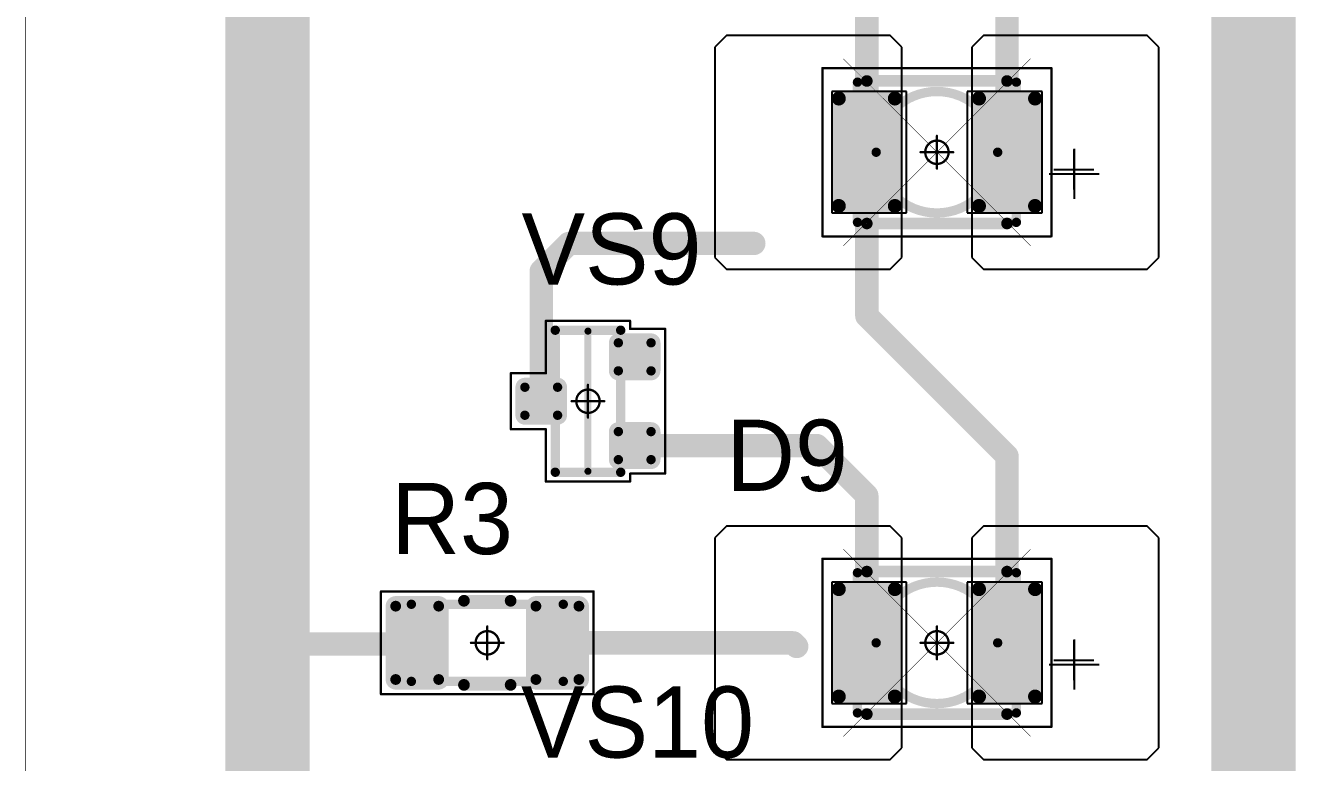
# Model space of a CAD drawing. Header units: millimetres. Extents: x 0 to 395, y 0 to 190.
# Drawn here: x 0 to 27.17, y 74.96 to 90.74 of the extents above; entities that cross this region are included whole.
import ezdxf

# ---------------------------------------------------------------- set-up
doc = ezdxf.new("R2010")
doc.units = ezdxf.units.MM
for name, color, linetype in [('Mechanical13', 56, 'Continuous'), ('Mechanical15', 56, 'Continuous'), ('Mechanical3', 76, 'Continuous'), ('Mechanical5', 56, 'Continuous'), ('TopLayer', 1, 'Continuous'), ('TopOverlay', 2, 'Continuous'), ('TopPaste', 8, 'Continuous'), ('TopSolder', 216, 'Continuous')]:
    doc.layers.add(name, color=color, linetype=linetype)

# ---------------------------------------------------------------- blocks, each defined once
blk = doc.blocks.new('SOT23_1175')
at = {"layer": 'Mechanical13', "const_width": 0.2}
for points in [[(0.7, 1.52), (-0.7, 1.52)], [(-0.7, 1.52), (-0.7, -1.52)], [(0.7, 1.52), (0.7, -1.52)], [(0.7, -1.52), (-0.7, -1.52)]]:
    blk.add_lwpolyline(points, dxfattribs=at)
at = {"layer": 'Mechanical13', "const_width": 0.1}
for points in [[(-0.75, 1.52, 1), (-0.65, 1.52, 1)], [(-0.75, 1.52, 1), (-0.65, 1.52, 1)], [(0.65, 1.52, 1), (0.75, 1.52, 1)], [(0.65, 1.52, 1), (0.75, 1.52, 1)], [(-0.75, -1.52, 1), (-0.65, -1.52, 1)], [(-0.75, -1.52, 1), (-0.65, -1.52, 1)], [(0.65, -1.52, 1), (0.75, -1.52, 1)], [(0.65, -1.52, 1), (0.75, -1.52, 1)]]:
    blk.add_lwpolyline(points, format="xyb", close=True, dxfattribs=at)
at = {"layer": 'Mechanical15', "const_width": 0.05}
for points in [[(-0.9, 1.72), (-0.9, 1.55)], [(0.9, 1.72), (-0.9, 1.72)], [(0.9, 1.72), (0.9, 0.6)], [(-1.65, 1.55), (-1.65, -1.55)], [(-0.9, 1.55), (-1.65, 1.55)], [(1.65, 0.6), (0.9, 0.6)], [(1.65, 0.6), (1.65, -0.6)], [(0, 0.35), (0, -0.35)], [(0.35, 0), (-0.35, 0)], [(1.65, -0.6), (0.9, -0.6)], [(0.9, -0.6), (0.9, -1.72)], [(-0.9, -1.55), (-1.65, -1.55)], [(-0.9, -1.55), (-0.9, -1.72)], [(0.9, -1.72), (-0.9, -1.72)]]:
    blk.add_lwpolyline(points, dxfattribs=at)
at = {"layer": 'Mechanical15'}
for points, const_width in [([(-0.913, 1.72, 1), (-0.888, 1.72, 1)], 0.025), ([(-0.913, 1.72, 1), (-0.888, 1.72, 1)], 0.025), ([(0.888, 1.72, 1), (0.913, 1.72, 1)], 0.025), ([(0.888, 1.72, 1), (0.913, 1.72, 1)], 0.025), ([(-1.662, 1.55, 1), (-1.637, 1.55, 1)], 0.025), ([(-1.662, 1.55, 1), (-1.637, 1.55, 1)], 0.025), ([(-0.913, 1.55, 1), (-0.888, 1.55, 1)], 0.025), ([(-0.913, 1.55, 1), (-0.888, 1.55, 1)], 0.025), ([(0.888, 0.6, 1), (0.913, 0.6, 1)], 0.025), ([(0.888, 0.6, 1), (0.913, 0.6, 1)], 0.025), ([(1.637, 0.6, 1), (1.662, 0.6, 1)], 0.025), ([(1.637, 0.6, 1), (1.662, 0.6, 1)], 0.025), ([(0.25, 0, 1), (-0.25, 0, 1)], 0.05), ([(-0.012, 0.35, 1), (0.012, 0.35, 1)], 0.025), ([(-0.362, 0, 1), (-0.337, 0, 1)], 0.025), ([(-0.262, 0, 1), (-0.238, 0, 1)], 0.025), ([(0.238, 0, 1), (0.262, 0, 1)], 0.025), ([(0.337, 0, 1), (0.362, 0, 1)], 0.025), ([(-0.012, -0.35, 1), (0.012, -0.35, 1)], 0.025), ([(0.888, -0.6, 1), (0.913, -0.6, 1)], 0.025), ([(0.888, -0.6, 1), (0.913, -0.6, 1)], 0.025), ([(1.637, -0.6, 1), (1.662, -0.6, 1)], 0.025), ([(1.637, -0.6, 1), (1.662, -0.6, 1)], 0.025), ([(-1.662, -1.55, 1), (-1.637, -1.55, 1)], 0.025), ([(-1.662, -1.55, 1), (-1.637, -1.55, 1)], 0.025), ([(-0.913, -1.55, 1), (-0.888, -1.55, 1)], 0.025), ([(-0.913, -1.55, 1), (-0.888, -1.55, 1)], 0.025), ([(-0.913, -1.72, 1), (-0.888, -1.72, 1)], 0.025), ([(-0.913, -1.72, 1), (-0.888, -1.72, 1)], 0.025), ([(0.888, -1.72, 1), (0.913, -1.72, 1)], 0.025), ([(0.888, -1.72, 1), (0.913, -1.72, 1)], 0.025)]:
    blk.add_lwpolyline(points, format="xyb", close=True, dxfattribs=dict(at, const_width=const_width))
at = {"layer": 'TopLayer', "const_width": 0.1}
for points in [[(-1.4, 1.25, 1), (-1.3, 1.25, 1)], [(-0.7, 1.25, 1), (-0.6, 1.25, 1)], [(-1.4, 0.65, 1), (-1.3, 0.65, 1)], [(-0.7, 0.65, 1), (-0.6, 0.65, 1)], [(0.6, 0.3, 1), (0.7, 0.3, 1)], [(1.3, 0.3, 1), (1.4, 0.3, 1)], [(0.6, -0.3, 1), (0.7, -0.3, 1)], [(1.3, -0.3, 1), (1.4, -0.3, 1)], [(-1.4, -0.65, 1), (-1.3, -0.65, 1)], [(-0.7, -0.65, 1), (-0.6, -0.65, 1)], [(-1.4, -1.25, 1), (-1.3, -1.25, 1)], [(-0.7, -1.25, 1), (-0.6, -1.25, 1)]]:
    blk.add_lwpolyline(points, format="xyb", close=True, dxfattribs=at)
at = {"layer": 'TopLayer'}
for points in [[(-1.45, 1.25), (-1.45, 0.65), (-0.55, 1.25), (-0.55, 0.65)], [(-1.35, 1.35), (-1.35, 0.55), (-0.65, 1.35), (-0.65, 0.55)], [(0.55, 0.3), (0.55, -0.3), (1.45, 0.3), (1.45, -0.3)], [(0.65, 0.4), (0.65, -0.4), (1.35, 0.4), (1.35, -0.4)], [(-1.45, -0.65), (-1.45, -1.25), (-0.55, -0.65), (-0.55, -1.25)], [(-1.35, -0.55), (-1.35, -1.35), (-0.65, -0.55), (-0.65, -1.35)]]:
    blk.add_solid(points, dxfattribs=at)
at = {"layer": 'TopOverlay', "const_width": 0.15}
blk.add_lwpolyline([(0, 1.5), (0, -1.5)], dxfattribs=at)
at = {"layer": 'TopOverlay', "const_width": 0.075}
for points in [[(-0.038, 1.5, 1), (0.038, 1.5, 1)], [(-0.038, -1.5, 1), (0.038, -1.5, 1)]]:
    blk.add_lwpolyline(points, format="xyb", close=True, dxfattribs=at)
at = {"layer": 'TopPaste', "const_width": 0.075}
for points in [[(-1.387, 1.25, 1), (-1.313, 1.25, 1)], [(-0.687, 1.25, 1), (-0.613, 1.25, 1)], [(-1.387, 0.65, 1), (-1.313, 0.65, 1)], [(-0.687, 0.65, 1), (-0.613, 0.65, 1)], [(0.613, 0.3, 1), (0.687, 0.3, 1)], [(1.313, 0.3, 1), (1.387, 0.3, 1)], [(0.613, -0.3, 1), (0.687, -0.3, 1)], [(1.313, -0.3, 1), (1.387, -0.3, 1)], [(-1.387, -0.65, 1), (-1.313, -0.65, 1)], [(-0.687, -0.65, 1), (-0.613, -0.65, 1)], [(-1.387, -1.25, 1), (-1.313, -1.25, 1)], [(-0.687, -1.25, 1), (-0.613, -1.25, 1)]]:
    blk.add_lwpolyline(points, format="xyb", close=True, dxfattribs=at)
at = {"layer": 'TopPaste'}
for points in [[(-1.425, 1.25), (-1.425, 0.65), (-0.575, 1.25), (-0.575, 0.65)], [(-1.35, 1.325), (-1.35, 0.575), (-0.65, 1.325), (-0.65, 0.575)], [(0.575, 0.3), (0.575, -0.3), (1.425, 0.3), (1.425, -0.3)], [(0.65, 0.375), (0.65, -0.375), (1.35, 0.375), (1.35, -0.375)], [(-1.425, -0.65), (-1.425, -1.25), (-0.575, -0.65), (-0.575, -1.25)], [(-1.35, -0.575), (-1.35, -1.325), (-0.65, -0.575), (-0.65, -1.325)]]:
    blk.add_solid(points, dxfattribs=at)
at = {"layer": 'TopSolder', "const_width": 0.202}
for points in [[(-1.451, 1.25, 1), (-1.249, 1.25, 1)], [(-0.751, 1.25, 1), (-0.549, 1.25, 1)], [(-1.451, 0.65, 1), (-1.249, 0.65, 1)], [(-0.751, 0.65, 1), (-0.549, 0.65, 1)], [(0.549, 0.3, 1), (0.751, 0.3, 1)], [(1.249, 0.3, 1), (1.451, 0.3, 1)], [(0.549, -0.3, 1), (0.751, -0.3, 1)], [(1.249, -0.3, 1), (1.451, -0.3, 1)], [(-1.451, -0.65, 1), (-1.249, -0.65, 1)], [(-0.751, -0.65, 1), (-0.549, -0.65, 1)], [(-1.451, -1.25, 1), (-1.249, -1.25, 1)], [(-0.751, -1.25, 1), (-0.549, -1.25, 1)]]:
    blk.add_lwpolyline(points, format="xyb", close=True, dxfattribs=at)
at = {"layer": 'TopSolder'}
for points in [[(-1.35, 1.452), (-1.35, 0.448), (-0.65, 1.452), (-0.65, 0.448)], [(-1.552, 1.25), (-1.552, 0.65), (-0.448, 1.25), (-0.448, 0.65)], [(0.448, 0.3), (0.448, -0.3), (1.552, 0.3), (1.552, -0.3)], [(0.65, 0.502), (0.65, -0.502), (1.35, 0.502), (1.35, -0.502)], [(-1.35, -0.448), (-1.35, -1.452), (-0.65, -0.448), (-0.65, -1.452)], [(-1.552, -0.65), (-1.552, -1.25), (-0.448, -0.65), (-0.448, -1.25)]]:
    blk.add_solid(points, dxfattribs=at)
blk = doc.blocks.new('RC1206S_1220')
at = {"layer": 'Mechanical13', "const_width": 0.2}
for points in [[(-1.625, 0.825), (-1.625, -0.825)], [(1.625, 0.825), (-1.625, 0.825)], [(1.625, 0.825), (1.625, -0.825)], [(1.625, -0.825), (-1.625, -0.825)]]:
    blk.add_lwpolyline(points, dxfattribs=at)
at = {"layer": 'Mechanical13', "const_width": 0.1}
for points in [[(-1.675, 0.825, 1), (-1.575, 0.825, 1)], [(-1.675, 0.825, 1), (-1.575, 0.825, 1)], [(1.575, 0.825, 1), (1.675, 0.825, 1)], [(1.575, 0.825, 1), (1.675, 0.825, 1)], [(-1.675, -0.825, 1), (-1.575, -0.825, 1)], [(-1.675, -0.825, 1), (-1.575, -0.825, 1)], [(1.575, -0.825, 1), (1.675, -0.825, 1)], [(1.575, -0.825, 1), (1.675, -0.825, 1)]]:
    blk.add_lwpolyline(points, format="xyb", close=True, dxfattribs=at)
at = {"layer": 'Mechanical15', "const_width": 0.05}
for points in [[(-2.275, 1.1), (-2.275, -1.1)], [(2.275, 1.1), (-2.275, 1.1)], [(2.275, 1.1), (2.275, -1.1)], [(0, 0.35), (0, -0.35)], [(0.35, 0), (-0.35, 0)], [(2.275, -1.1), (-2.275, -1.1)]]:
    blk.add_lwpolyline(points, dxfattribs=at)
at = {"layer": 'Mechanical15'}
for points, const_width in [([(-2.287, 1.1, 1), (-2.262, 1.1, 1)], 0.025), ([(-2.287, 1.1, 1), (-2.262, 1.1, 1)], 0.025), ([(2.262, 1.1, 1), (2.287, 1.1, 1)], 0.025), ([(2.262, 1.1, 1), (2.287, 1.1, 1)], 0.025), ([(0.25, 0, 1), (-0.25, 0, 1)], 0.05), ([(-0.012, 0.35, 1), (0.012, 0.35, 1)], 0.025), ([(-0.362, 0, 1), (-0.337, 0, 1)], 0.025), ([(-0.262, 0, 1), (-0.238, 0, 1)], 0.025), ([(0.238, 0, 1), (0.262, 0, 1)], 0.025), ([(0.337, 0, 1), (0.362, 0, 1)], 0.025), ([(-0.012, -0.35, 1), (0.012, -0.35, 1)], 0.025), ([(-2.287, -1.1, 1), (-2.262, -1.1, 1)], 0.025), ([(-2.287, -1.1, 1), (-2.262, -1.1, 1)], 0.025), ([(2.262, -1.1, 1), (2.287, -1.1, 1)], 0.025), ([(2.262, -1.1, 1), (2.287, -1.1, 1)], 0.025)]:
    blk.add_lwpolyline(points, format="xyb", close=True, dxfattribs=dict(at, const_width=const_width))
at = {"layer": 'TopLayer', "const_width": 0.115}
for points in [[(-2.018, 0.785, 1), (-1.903, 0.785, 1)], [(-1.098, 0.785, 1), (-0.983, 0.785, 1)], [(0.983, 0.785, 1), (1.098, 0.785, 1)], [(1.903, 0.785, 1), (2.018, 0.785, 1)], [(-2.018, -0.785, 1), (-1.903, -0.785, 1)], [(-1.098, -0.785, 1), (-0.983, -0.785, 1)], [(0.983, -0.785, 1), (1.098, -0.785, 1)], [(1.903, -0.785, 1), (2.018, -0.785, 1)]]:
    blk.add_lwpolyline(points, format="xyb", close=True, dxfattribs=at)
at = {"layer": 'TopLayer'}
for points in [[(-1.96, -0.9), (-1.04, -0.9), (-1.96, 0.9), (-1.04, 0.9)], [(1.04, -0.9), (1.96, -0.9), (1.04, 0.9), (1.96, 0.9)], [(-2.075, -0.785), (-0.925, -0.785), (-2.075, 0.785), (-0.925, 0.785)], [(0.925, -0.785), (2.075, -0.785), (0.925, 0.785), (2.075, 0.785)]]:
    blk.add_solid(points, dxfattribs=at)
at = {"layer": 'TopOverlay', "const_width": 0.25}
for points in [[(0.5, 0.9), (-0.5, 0.9)], [(0.5, -0.9), (-0.5, -0.9)]]:
    blk.add_lwpolyline(points, dxfattribs=at)
at = {"layer": 'TopOverlay', "const_width": 0.125}
for points in [[(-0.562, 0.9, 1), (-0.437, 0.9, 1)], [(0.437, 0.9, 1), (0.562, 0.9, 1)], [(-0.562, -0.9, 1), (-0.437, -0.9, 1)], [(0.437, -0.9, 1), (0.562, -0.9, 1)]]:
    blk.add_lwpolyline(points, format="xyb", close=True, dxfattribs=at)
at = {"layer": 'TopPaste', "const_width": 0.09}
for points in [[(-2.005, 0.785, 1), (-1.915, 0.785, 1)], [(-1.085, 0.785, 1), (-0.995, 0.785, 1)], [(0.995, 0.785, 1), (1.085, 0.785, 1)], [(1.915, 0.785, 1), (2.005, 0.785, 1)], [(-2.005, -0.785, 1), (-1.915, -0.785, 1)], [(-1.085, -0.785, 1), (-0.995, -0.785, 1)], [(0.995, -0.785, 1), (1.085, -0.785, 1)], [(1.915, -0.785, 1), (2.005, -0.785, 1)]]:
    blk.add_lwpolyline(points, format="xyb", close=True, dxfattribs=at)
at = {"layer": 'TopPaste'}
for points in [[(-1.96, -0.875), (-1.04, -0.875), (-1.96, 0.875), (-1.04, 0.875)], [(1.04, -0.875), (1.96, -0.875), (1.04, 0.875), (1.96, 0.875)], [(-2.05, -0.785), (-0.95, -0.785), (-2.05, 0.785), (-0.95, 0.785)], [(0.95, -0.785), (2.05, -0.785), (0.95, 0.785), (2.05, 0.785)]]:
    blk.add_solid(points, dxfattribs=at)
at = {"layer": 'TopSolder', "const_width": 0.215}
for points in [[(-2.068, 0.785, 1), (-1.853, 0.785, 1)], [(-1.148, 0.785, 1), (-0.933, 0.785, 1)], [(0.933, 0.785, 1), (1.148, 0.785, 1)], [(1.853, 0.785, 1), (2.068, 0.785, 1)], [(-2.068, -0.785, 1), (-1.853, -0.785, 1)], [(-1.148, -0.785, 1), (-0.933, -0.785, 1)], [(0.933, -0.785, 1), (1.148, -0.785, 1)], [(1.853, -0.785, 1), (2.068, -0.785, 1)]]:
    blk.add_lwpolyline(points, format="xyb", close=True, dxfattribs=at)
at = {"layer": 'TopSolder'}
for points in [[(-1.96, -1), (-1.04, -1), (-1.96, 1), (-1.04, 1)], [(1.04, -1), (1.96, -1), (1.04, 1), (1.96, 1)], [(-2.175, -0.785), (-0.825, -0.785), (-2.175, 0.785), (-0.825, 0.785)], [(0.825, -0.785), (2.175, -0.785), (0.825, 0.785), (2.175, 0.785)]]:
    blk.add_solid(points, dxfattribs=at)
blk = doc.blocks.new('T66G_4_1323')
at = {"layer": 'Mechanical13'}
for p, q in [((2.936, 0.071), (2.936, -1)), ((2.4, -0.464), (3.471, -0.464))]:
    blk.add_line(p, q, dxfattribs=at)
at = {"layer": 'Mechanical13', "const_width": 0.2}
for points in [[(-1.7, 1.5), (1.7, 1.5)], [(-1.7, -1.5), (-1.7, 1.5)], [(1.7, -1.5), (1.7, 1.5)], [(-1.7, -1.5), (1.7, -1.5)]]:
    blk.add_lwpolyline(points, dxfattribs=at)
at = {"layer": 'Mechanical13'}
for points, const_width in [([(-1.75, 1.5, 1), (-1.65, 1.5, 1)], 0.1), ([(-1.75, 1.5, 1), (-1.65, 1.5, 1)], 0.1), ([(1.3, 0, 1), (-1.3, 0, 1)], 0.2), ([(1.65, 1.5, 1), (1.75, 1.5, 1)], 0.1), ([(1.65, 1.5, 1), (1.75, 1.5, 1)], 0.1), ([(-1.35, 0, 1), (-1.25, 0, 1)], 0.1), ([(1.25, 0, 1), (1.35, 0, 1)], 0.1), ([(-1.75, -1.5, 1), (-1.65, -1.5, 1)], 0.1), ([(-1.75, -1.5, 1), (-1.65, -1.5, 1)], 0.1), ([(1.65, -1.5, 1), (1.75, -1.5, 1)], 0.1), ([(1.65, -1.5, 1), (1.75, -1.5, 1)], 0.1)]:
    blk.add_lwpolyline(points, format="xyb", close=True, dxfattribs=dict(at, const_width=const_width))
at = {"layer": 'Mechanical15', "const_width": 0.05}
for points in [[(-2.45, -1.8), (-2.45, 1.8)], [(-2.45, 1.8), (2.45, 1.8)], [(2.45, -1.8), (2.45, 1.8)], [(0, -0.35), (0, 0.35)], [(-0.35, 0), (0.35, 0)], [(-2.45, -1.8), (2.45, -1.8)]]:
    blk.add_lwpolyline(points, dxfattribs=at)
at = {"layer": 'Mechanical15'}
for points, const_width in [([(-2.462, 1.8, 1), (-2.438, 1.8, 1)], 0.025), ([(-2.462, 1.8, 1), (-2.438, 1.8, 1)], 0.025), ([(2.438, 1.8, 1), (2.462, 1.8, 1)], 0.025), ([(2.438, 1.8, 1), (2.462, 1.8, 1)], 0.025), ([(0.25, 0, 1), (-0.25, 0, 1)], 0.05), ([(-0.012, 0.35, 1), (0.012, 0.35, 1)], 0.025), ([(-0.362, 0, 1), (-0.337, 0, 1)], 0.025), ([(-0.262, 0, 1), (-0.238, 0, 1)], 0.025), ([(0.238, 0, 1), (0.262, 0, 1)], 0.025), ([(0.337, 0, 1), (0.362, 0, 1)], 0.025), ([(-0.012, -0.35, 1), (0.012, -0.35, 1)], 0.025), ([(-2.462, -1.8, 1), (-2.438, -1.8, 1)], 0.025), ([(-2.462, -1.8, 1), (-2.438, -1.8, 1)], 0.025), ([(2.438, -1.8, 1), (2.462, -1.8, 1)], 0.025), ([(2.438, -1.8, 1), (2.462, -1.8, 1)], 0.025)]:
    blk.add_lwpolyline(points, format="xyb", close=True, dxfattribs=dict(at, const_width=const_width))
at = {"layer": 'TopLayer'}
for p, q in [((-4.5, 2.5), (-4.75, 2.25)), ((-1, 2.5), (-4.5, 2.5)), ((-0.75, 2.25), (-1, 2.5)), ((1, 2.5), (0.75, 2.25)), ((4.5, 2.5), (1, 2.5)), ((4.75, 2.25), (4.5, 2.5)), ((-4.75, 2.25), (-4.75, -2.25)), ((-0.75, -2.25), (-0.75, 2.25)), ((0.75, 2.25), (0.75, -2.25)), ((4.75, -2.25), (4.75, 2.25)), ((-4.75, -2.25), (-4.5, -2.5)), ((-1, -2.5), (-0.75, -2.25)), ((0.75, -2.25), (1, -2.5)), ((4.5, -2.5), (4.75, -2.25)), ((-4.5, -2.5), (-1, -2.5)), ((1, -2.5), (4.5, -2.5))]:
    blk.add_line(p, q, dxfattribs=at)
at = {"layer": 'TopLayer', "const_width": 0.15}
for points in [[(-2.175, 1.15, 1), (-2.025, 1.15, 1)], [(-0.975, 1.15, 1), (-0.825, 1.15, 1)], [(0.825, 1.15, 1), (0.975, 1.15, 1)], [(2.025, 1.15, 1), (2.175, 1.15, 1)], [(-2.175, -1.15, 1), (-2.025, -1.15, 1)], [(-0.975, -1.15, 1), (-0.825, -1.15, 1)], [(0.825, -1.15, 1), (0.975, -1.15, 1)], [(2.025, -1.15, 1), (2.175, -1.15, 1)]]:
    blk.add_lwpolyline(points, format="xyb", close=True, dxfattribs=at)
at = {"layer": 'TopLayer'}
for points in [[(-0.75, 1.15), (-2.25, 1.15), (-0.75, -1.15), (-2.25, -1.15)], [(-0.9, 1.3), (-2.1, 1.3), (-0.9, -1.3), (-2.1, -1.3)], [(2.25, 1.15), (0.75, 1.15), (2.25, -1.15), (0.75, -1.15)], [(2.1, 1.3), (0.9, 1.3), (2.1, -1.3), (0.9, -1.3)]]:
    blk.add_solid(points, dxfattribs=at)
at = {"layer": 'TopOverlay'}
for p, q in [((2.928, 0.057), (2.928, -0.8)), ((2.5, -0.372), (3.357, -0.372))]:
    blk.add_line(p, q, dxfattribs=at)
at = {"layer": 'TopOverlay', "const_width": 0.25}
for points in [[(-1.5, 1.525), (1.5, 1.525)], [(-1.5, -1.525), (1.5, -1.525)]]:
    blk.add_lwpolyline(points, dxfattribs=at)
at = {"layer": 'TopOverlay', "const_width": 0.125}
for points in [[(-1.562, 1.525, 1), (-1.438, 1.525, 1)], [(1.438, 1.525, 1), (1.562, 1.525, 1)], [(-1.562, -1.525, 1), (-1.438, -1.525, 1)], [(1.438, -1.525, 1), (1.562, -1.525, 1)]]:
    blk.add_lwpolyline(points, format="xyb", close=True, dxfattribs=at)
at = {"layer": 'TopPaste', "const_width": 0.125}
for points in [[(-2.163, 1.15, 1), (-2.038, 1.15, 1)], [(-0.963, 1.15, 1), (-0.838, 1.15, 1)], [(0.838, 1.15, 1), (0.963, 1.15, 1)], [(2.038, 1.15, 1), (2.163, 1.15, 1)], [(-2.163, -1.15, 1), (-2.038, -1.15, 1)], [(-0.963, -1.15, 1), (-0.838, -1.15, 1)], [(0.838, -1.15, 1), (0.963, -1.15, 1)], [(2.038, -1.15, 1), (2.163, -1.15, 1)]]:
    blk.add_lwpolyline(points, format="xyb", close=True, dxfattribs=at)
at = {"layer": 'TopPaste'}
for points in [[(-0.775, 1.15), (-2.225, 1.15), (-0.775, -1.15), (-2.225, -1.15)], [(-0.9, 1.275), (-2.1, 1.275), (-0.9, -1.275), (-2.1, -1.275)], [(2.225, 1.15), (0.775, 1.15), (2.225, -1.15), (0.775, -1.15)], [(2.1, 1.275), (0.9, 1.275), (2.1, -1.275), (0.9, -1.275)]]:
    blk.add_solid(points, dxfattribs=at)
at = {"layer": 'TopSolder'}
for p, q in [((-2.25, 1.3), (-2.25, -1.3)), ((-0.65, 1.3), (-2.25, 1.3)), ((-0.65, -1.3), (-0.65, 1.3)), ((0.65, 1.3), (0.65, -1.3)), ((2.25, 1.3), (0.65, 1.3)), ((2.25, -1.3), (2.25, 1.3)), ((-2.25, -1.3), (-0.65, -1.3)), ((0.65, -1.3), (2.25, -1.3))]:
    blk.add_line(p, q, dxfattribs=at)
blk = doc.blocks.new('T66G_4_1324')
at = {"layer": 'Mechanical13'}
for p, q in [((2.936, 0.071), (2.936, -1)), ((2.4, -0.464), (3.471, -0.464))]:
    blk.add_line(p, q, dxfattribs=at)
at = {"layer": 'Mechanical13', "const_width": 0.2}
for points in [[(-1.7, 1.5), (1.7, 1.5)], [(-1.7, -1.5), (-1.7, 1.5)], [(1.7, -1.5), (1.7, 1.5)], [(-1.7, -1.5), (1.7, -1.5)]]:
    blk.add_lwpolyline(points, dxfattribs=at)
at = {"layer": 'Mechanical13'}
for points, const_width in [([(-1.75, 1.5, 1), (-1.65, 1.5, 1)], 0.1), ([(-1.75, 1.5, 1), (-1.65, 1.5, 1)], 0.1), ([(1.3, 0, 1), (-1.3, 0, 1)], 0.2), ([(1.65, 1.5, 1), (1.75, 1.5, 1)], 0.1), ([(1.65, 1.5, 1), (1.75, 1.5, 1)], 0.1), ([(-1.35, 0, 1), (-1.25, 0, 1)], 0.1), ([(1.25, 0, 1), (1.35, 0, 1)], 0.1), ([(-1.75, -1.5, 1), (-1.65, -1.5, 1)], 0.1), ([(-1.75, -1.5, 1), (-1.65, -1.5, 1)], 0.1), ([(1.65, -1.5, 1), (1.75, -1.5, 1)], 0.1), ([(1.65, -1.5, 1), (1.75, -1.5, 1)], 0.1)]:
    blk.add_lwpolyline(points, format="xyb", close=True, dxfattribs=dict(at, const_width=const_width))
at = {"layer": 'Mechanical15', "const_width": 0.05}
for points in [[(-2.45, -1.8), (-2.45, 1.8)], [(-2.45, 1.8), (2.45, 1.8)], [(2.45, -1.8), (2.45, 1.8)], [(0, -0.35), (0, 0.35)], [(-0.35, 0), (0.35, 0)], [(-2.45, -1.8), (2.45, -1.8)]]:
    blk.add_lwpolyline(points, dxfattribs=at)
at = {"layer": 'Mechanical15'}
for points, const_width in [([(-2.462, 1.8, 1), (-2.438, 1.8, 1)], 0.025), ([(-2.462, 1.8, 1), (-2.438, 1.8, 1)], 0.025), ([(2.438, 1.8, 1), (2.462, 1.8, 1)], 0.025), ([(2.438, 1.8, 1), (2.462, 1.8, 1)], 0.025), ([(0.25, 0, 1), (-0.25, 0, 1)], 0.05), ([(-0.012, 0.35, 1), (0.012, 0.35, 1)], 0.025), ([(-0.362, 0, 1), (-0.337, 0, 1)], 0.025), ([(-0.262, 0, 1), (-0.238, 0, 1)], 0.025), ([(0.238, 0, 1), (0.262, 0, 1)], 0.025), ([(0.337, 0, 1), (0.362, 0, 1)], 0.025), ([(-0.012, -0.35, 1), (0.012, -0.35, 1)], 0.025), ([(-2.462, -1.8, 1), (-2.438, -1.8, 1)], 0.025), ([(-2.462, -1.8, 1), (-2.438, -1.8, 1)], 0.025), ([(2.438, -1.8, 1), (2.462, -1.8, 1)], 0.025), ([(2.438, -1.8, 1), (2.462, -1.8, 1)], 0.025)]:
    blk.add_lwpolyline(points, format="xyb", close=True, dxfattribs=dict(at, const_width=const_width))
at = {"layer": 'TopLayer'}
for p, q in [((-4.5, 2.5), (-4.75, 2.25)), ((-1, 2.5), (-4.5, 2.5)), ((-0.75, 2.25), (-1, 2.5)), ((1, 2.5), (0.75, 2.25)), ((4.5, 2.5), (1, 2.5)), ((4.75, 2.25), (4.5, 2.5)), ((-4.75, 2.25), (-4.75, -2.25)), ((-0.75, -2.25), (-0.75, 2.25)), ((0.75, 2.25), (0.75, -2.25)), ((4.75, -2.25), (4.75, 2.25)), ((-4.75, -2.25), (-4.5, -2.5)), ((-1, -2.5), (-0.75, -2.25)), ((0.75, -2.25), (1, -2.5)), ((4.5, -2.5), (4.75, -2.25)), ((-4.5, -2.5), (-1, -2.5)), ((1, -2.5), (4.5, -2.5))]:
    blk.add_line(p, q, dxfattribs=at)
at = {"layer": 'TopLayer', "const_width": 0.15}
for points in [[(-2.175, 1.15, 1), (-2.025, 1.15, 1)], [(-0.975, 1.15, 1), (-0.825, 1.15, 1)], [(0.825, 1.15, 1), (0.975, 1.15, 1)], [(2.025, 1.15, 1), (2.175, 1.15, 1)], [(-2.175, -1.15, 1), (-2.025, -1.15, 1)], [(-0.975, -1.15, 1), (-0.825, -1.15, 1)], [(0.825, -1.15, 1), (0.975, -1.15, 1)], [(2.025, -1.15, 1), (2.175, -1.15, 1)]]:
    blk.add_lwpolyline(points, format="xyb", close=True, dxfattribs=at)
at = {"layer": 'TopLayer'}
for points in [[(-0.75, 1.15), (-2.25, 1.15), (-0.75, -1.15), (-2.25, -1.15)], [(-0.9, 1.3), (-2.1, 1.3), (-0.9, -1.3), (-2.1, -1.3)], [(2.25, 1.15), (0.75, 1.15), (2.25, -1.15), (0.75, -1.15)], [(2.1, 1.3), (0.9, 1.3), (2.1, -1.3), (0.9, -1.3)]]:
    blk.add_solid(points, dxfattribs=at)
at = {"layer": 'TopOverlay'}
for p, q in [((2.928, 0.057), (2.928, -0.8)), ((2.5, -0.372), (3.357, -0.372))]:
    blk.add_line(p, q, dxfattribs=at)
at = {"layer": 'TopOverlay', "const_width": 0.25}
for points in [[(-1.5, 1.525), (1.5, 1.525)], [(-1.5, -1.525), (1.5, -1.525)]]:
    blk.add_lwpolyline(points, dxfattribs=at)
at = {"layer": 'TopOverlay', "const_width": 0.125}
for points in [[(-1.562, 1.525, 1), (-1.438, 1.525, 1)], [(1.438, 1.525, 1), (1.562, 1.525, 1)], [(-1.562, -1.525, 1), (-1.438, -1.525, 1)], [(1.438, -1.525, 1), (1.562, -1.525, 1)]]:
    blk.add_lwpolyline(points, format="xyb", close=True, dxfattribs=at)
at = {"layer": 'TopPaste', "const_width": 0.125}
for points in [[(-2.163, 1.15, 1), (-2.038, 1.15, 1)], [(-0.963, 1.15, 1), (-0.838, 1.15, 1)], [(0.838, 1.15, 1), (0.963, 1.15, 1)], [(2.038, 1.15, 1), (2.163, 1.15, 1)], [(-2.163, -1.15, 1), (-2.038, -1.15, 1)], [(-0.963, -1.15, 1), (-0.838, -1.15, 1)], [(0.838, -1.15, 1), (0.963, -1.15, 1)], [(2.038, -1.15, 1), (2.163, -1.15, 1)]]:
    blk.add_lwpolyline(points, format="xyb", close=True, dxfattribs=at)
at = {"layer": 'TopPaste'}
for points in [[(-0.775, 1.15), (-2.225, 1.15), (-0.775, -1.15), (-2.225, -1.15)], [(-0.9, 1.275), (-2.1, 1.275), (-0.9, -1.275), (-2.1, -1.275)], [(2.225, 1.15), (0.775, 1.15), (2.225, -1.15), (0.775, -1.15)], [(2.1, 1.275), (0.9, 1.275), (2.1, -1.275), (0.9, -1.275)]]:
    blk.add_solid(points, dxfattribs=at)
at = {"layer": 'TopSolder'}
for p, q in [((-2.25, 1.3), (-2.25, -1.3)), ((-0.65, 1.3), (-2.25, 1.3)), ((-0.65, -1.3), (-0.65, 1.3)), ((0.65, 1.3), (0.65, -1.3)), ((2.25, 1.3), (0.65, 1.3)), ((2.25, -1.3), (2.25, 1.3)), ((-2.25, -1.3), (-0.65, -1.3)), ((0.65, -1.3), (2.25, -1.3))]:
    blk.add_line(p, q, dxfattribs=at)

msp = doc.modelspace()

# ---------------------------------------------------------------- linework, layer by layer
at = {"layer": 'Mechanical3', "const_width": 0.01}
msp.add_lwpolyline([(0, 0), (0, 190)], dxfattribs=at)
at = {"layer": 'Mechanical5'}
for points, const_width in [([(17.5, 86.027), (21.5, 90.027)], 0.01), ([(17.5, 90.027), (21.5, 86.027)], 0.01), ([(17.5, 90.027), (21.5, 90.027)], 0.001), ([(17.5, 86.027), (17.5, 90.027)], 0.001), ([(21.5, 86.027), (21.5, 90.027)], 0.001), ([(17.5, 86.027), (21.5, 86.027)], 0.001), ([(17.5, 75.527), (21.5, 79.527)], 0.01), ([(17.5, 79.527), (21.5, 75.527)], 0.01), ([(17.5, 79.527), (21.5, 79.527)], 0.001), ([(17.5, 75.527), (17.5, 79.527)], 0.001), ([(21.5, 75.527), (21.5, 79.527)], 0.001), ([(17.5, 75.527), (21.5, 75.527)], 0.001)]:
    msp.add_lwpolyline(points, dxfattribs=dict(at, const_width=const_width))
for points, const_width in [([(17.498, 90.027, 1), (17.503, 90.027, 1)], 0.005), ([(17.5, 90.027, 1), (17.5, 90.027, 1)], 0.0005), ([(17.5, 90.027, 1), (17.5, 90.027, 1)], 0.0005), ([(21.498, 90.027, 1), (21.503, 90.027, 1)], 0.005), ([(21.5, 90.027, 1), (21.5, 90.027, 1)], 0.0005), ([(21.5, 90.027, 1), (21.5, 90.027, 1)], 0.0005), ([(17.498, 86.027, 1), (17.503, 86.027, 1)], 0.005), ([(17.5, 86.027, 1), (17.5, 86.027, 1)], 0.0005), ([(17.5, 86.027, 1), (17.5, 86.027, 1)], 0.0005), ([(21.498, 86.027, 1), (21.503, 86.027, 1)], 0.005), ([(21.5, 86.027, 1), (21.5, 86.027, 1)], 0.0005), ([(21.5, 86.027, 1), (21.5, 86.027, 1)], 0.0005), ([(17.498, 79.527, 1), (17.503, 79.527, 1)], 0.005), ([(17.5, 79.527, 1), (17.5, 79.527, 1)], 0.0005), ([(17.5, 79.527, 1), (17.5, 79.527, 1)], 0.0005), ([(21.498, 79.527, 1), (21.503, 79.527, 1)], 0.005), ([(21.5, 79.527, 1), (21.5, 79.527, 1)], 0.0005), ([(21.5, 79.527, 1), (21.5, 79.527, 1)], 0.0005), ([(17.498, 75.527, 1), (17.503, 75.527, 1)], 0.005), ([(17.5, 75.527, 1), (17.5, 75.527, 1)], 0.0005), ([(17.5, 75.527, 1), (17.5, 75.527, 1)], 0.0005), ([(21.498, 75.527, 1), (21.503, 75.527, 1)], 0.005), ([(21.5, 75.527, 1), (21.5, 75.527, 1)], 0.0005), ([(21.5, 75.527, 1), (21.5, 75.527, 1)], 0.0005)]:
    msp.add_lwpolyline(points, format="xyb", close=True, dxfattribs=dict(at, const_width=const_width))
at = {"layer": 'TopLayer'}
for points, const_width in [([(5.175, 77.5), (5.175, 109.45)], 1.8), ([(26.275, 66.725), (26.275, 98.65)], 1.8), ([(21, 88.527), (21, 92.025)], 0.5), ([(18, 88.134), (18, 91.206)], 0.5), ([(18, 84.525), (18, 88.027)], 0.5), ([(11.033, 85.483), (11.625, 86.075)], 0.5), ([(11.625, 86.075), (15.582, 86.075)], 0.5), ([(11.033, 82.698), (11.033, 85.483)], 0.5), ([(18, 84.525), (21, 81.525)], 0.5), ([(13.033, 81.748), (16.931, 81.748)], 0.5), ([(16.931, 81.748), (18, 80.678)], 0.5), ([(21, 78.027), (21, 81.525)], 0.5), ([(18, 77.605), (18, 80.678)], 0.5), ([(5.175, 46.075), (5.175, 77.5)], 1.8), ([(5.175, 77.5), (8.352, 77.5)], 0.5), ([(8.352, 77.5), (8.379, 77.527)], 0.5), ([(11.379, 77.527), (16.423, 77.527)], 0.5), ([(16.423, 77.527), (16.5, 77.45)], 0.5)]:
    msp.add_lwpolyline(points, dxfattribs=dict(at, const_width=const_width))
for points, const_width in [([(20.875, 88.527, 1), (21.125, 88.527, 1)], 0.25), ([(17.875, 88.134, 1), (18.125, 88.134, 1)], 0.25), ([(17.875, 88.027, 1), (18.125, 88.027, 1)], 0.25), ([(11.5, 86.075, 1), (11.75, 86.075, 1)], 0.25), ([(11.5, 86.075, 1), (11.75, 86.075, 1)], 0.25), ([(15.457, 86.075, 1), (15.707, 86.075, 1)], 0.25), ([(10.908, 85.483, 1), (11.158, 85.483, 1)], 0.25), ([(10.908, 85.483, 1), (11.158, 85.483, 1)], 0.25), ([(17.875, 84.525, 1), (18.125, 84.525, 1)], 0.25), ([(17.875, 84.525, 1), (18.125, 84.525, 1)], 0.25), ([(10.908, 82.698, 1), (11.158, 82.698, 1)], 0.25), ([(12.908, 81.748, 1), (13.158, 81.748, 1)], 0.25), ([(16.806, 81.748, 1), (17.056, 81.748, 1)], 0.25), ([(16.806, 81.748, 1), (17.056, 81.748, 1)], 0.25), ([(20.875, 81.525, 1), (21.125, 81.525, 1)], 0.25), ([(20.875, 81.525, 1), (21.125, 81.525, 1)], 0.25), ([(17.875, 80.678, 1), (18.125, 80.678, 1)], 0.25), ([(17.875, 80.678, 1), (18.125, 80.678, 1)], 0.25), ([(4.725, 77.5, 1), (5.625, 77.5, 1)], 0.9), ([(4.725, 77.5, 1), (5.625, 77.5, 1)], 0.9), ([(20.875, 78.027, 1), (21.125, 78.027, 1)], 0.25), ([(5.05, 77.5, 1), (5.3, 77.5, 1)], 0.25), ([(8.227, 77.5, 1), (8.477, 77.5, 1)], 0.25), ([(8.227, 77.5, 1), (8.477, 77.5, 1)], 0.25), ([(8.254, 77.527, 1), (8.504, 77.527, 1)], 0.25), ([(11.254, 77.527, 1), (11.504, 77.527, 1)], 0.25), ([(16.298, 77.527, 1), (16.548, 77.527, 1)], 0.25), ([(16.298, 77.527, 1), (16.548, 77.527, 1)], 0.25), ([(17.875, 77.605, 1), (18.125, 77.605, 1)], 0.25), ([(16.375, 77.45, 1), (16.625, 77.45, 1)], 0.25)]:
    msp.add_lwpolyline(points, format="xyb", close=True, dxfattribs=dict(at, const_width=const_width))

# ---------------------------------------------------------------- block references
for name, p, rotation in [('T66G_4_1324', (19.5, 88.027), 360), ('SOT23_1175', (12.033, 82.698), 180), ('T66G_4_1323', (19.5, 77.527), 360), ('RC1206S_1220', (9.879, 77.527), 180)]:
    msp.add_blockref(name, p, dxfattribs=dict(rotation=rotation))

# ---------------------------------------------------------------- texts
at = {"layer": 'TopOverlay'}
for s, p in [('VS9', (10.611, 85.196)), ('D9', (14.992, 80.779)), ('R3', (7.823, 79.426)), ('VS10', (10.601, 75.07))]:
    msp.add_text(s, height=1.524, dxfattribs=at).set_placement(p)

doc.saveas('drawing.dxf')
